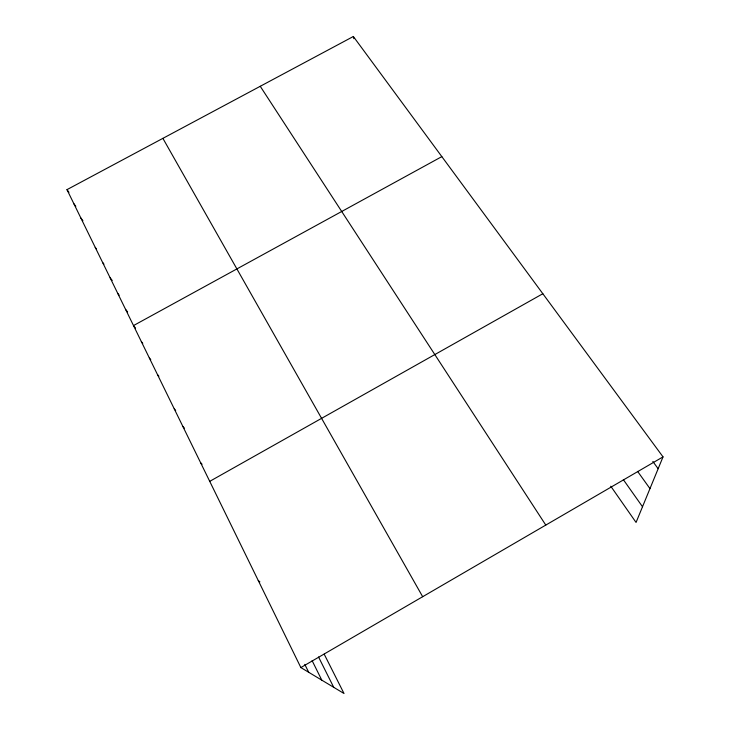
<?xml version="1.0" encoding="UTF-8"?>
<svg xmlns="http://www.w3.org/2000/svg" width="730" height="730" viewBox="0 0 730 730"><rect width="100%" height="100%" fill="white"/><g stroke="black" fill="none" stroke-linecap="round" stroke-linejoin="round"><path stroke-width="1.09" d="M324.202 654.18L344.012 693.5L300.86 667.576L66.978 189.645L353.347 36.5L663.023 456.88L636.058 522.434L610.773 486.216M300.86 667.576L663.023 456.88M209.729 481.353L542.837 293.734M441.832 156.621L133.499 325.58L135.543 328.08M258.247 580.505L259.88 581.865M200.595 462.692L202.064 464.243M182.856 426.439L184.38 428.118M174.233 408.827L175.684 410.461M157.488 374.59L158.885 376.224M149.34 357.955L150.754 359.635M141.346 341.622L142.779 343.346M125.56 309.356L127.622 311.92M117.767 293.433L119.154 295.175M110.111 277.792L112.228 280.475M102.602 262.435L103.943 264.16M95.219 247.36L96.57 249.112M80.847 217.996L82.91 220.715M73.858 203.697L75.82 206.316M66.978 189.645L68.958 192.309M652.839 461.46L658.15 468.733M637.6 471.379L649.965 488.616M623.365 479.674L642.51 506.748M260.245 86.295L545.784 525.08M162.89 138.353L422.67 596.702M318.545 656.991L333.72 687.322M312.121 660.65L321.802 680.159M304.802 664.382L308.69 672.284M353.347 36.5L353.822 38.672"/></g></svg>
